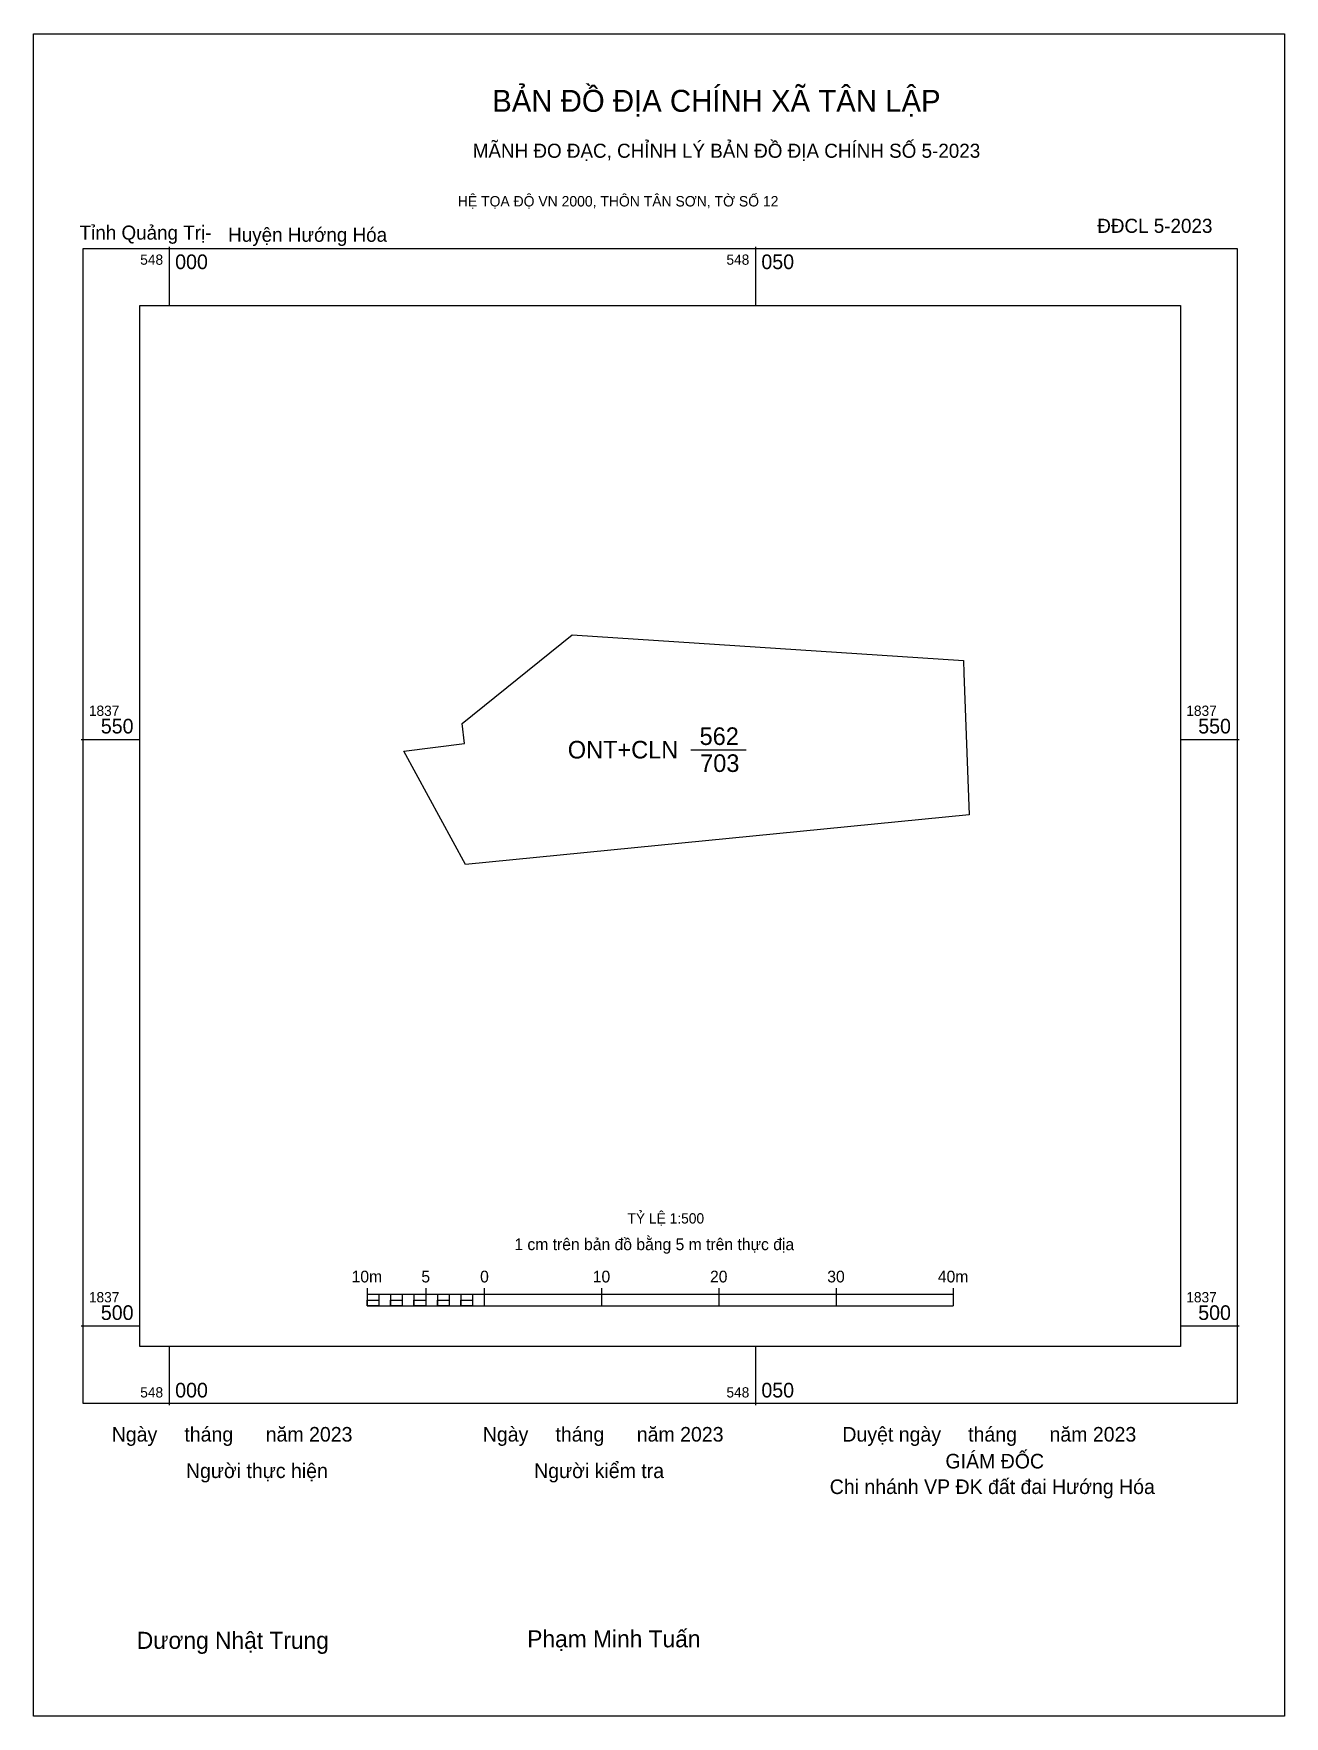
# Model space of a CAD drawing. Extents: x 547988 to 548095, y 1837467 to 1837610.
import ezdxf

# ---------------------------------------------------------------- set-up
doc = ezdxf.new("R2010")
doc.units = 0
for name, color, linetype in [('Level 10', 7, 'Continuous'), ('Level 13', 7, 'Continuous'), ('Level 15', 7, 'Continuous'), ('Level 6', 7, 'Continuous'), ('Level 62', 7, 'Continuous'), ('Level 63', 7, 'Continuous'), ('Level 9', 7, 'Continuous')]:
    doc.layers.add(name, color=color, linetype=linetype)

msp = doc.modelspace()

# ---------------------------------------------------------------- linework, layer by layer
at = {"layer": 'Level 10'}
msp.add_line((548044.49, 1837549.12), (548049.21, 1837549.12), dxfattribs=at)
msp.add_lwpolyline([(548067.78, 1837555.64), (548068.23, 1837543.56), (548025.27, 1837539.34), (548020, 1837549), (548025.18, 1837549.65), (548024.99, 1837551.34), (548034.37, 1837558.9), (548067.73, 1837556.72)], close=True, dxfattribs=at)
at = {"layer": 'Level 15'}
msp.add_lwpolyline([(547988.43, 1837610.16), (548095.11, 1837610.16), (548095.11, 1837466.71), (547988.43, 1837466.71)], close=True, dxfattribs=at)
at = {"layer": 'Level 62'}
msp.add_lwpolyline([(547997.49, 1837586.99), (548086.24, 1837586.99), (548086.24, 1837498.24), (547997.49, 1837498.24)], close=True, dxfattribs=at)
at = {"layer": 'Level 63'}
for p, q in [((548000, 1837591.99), (548000, 1837586.99)), ((548050, 1837591.99), (548050, 1837586.99)), ((547992.49, 1837550), (547997.49, 1837550)), ((548086.24, 1837550), (548091.24, 1837550)), ((548016.87, 1837503.2), (548016.87, 1837501.7)), ((548016.87, 1837502.7), (548066.87, 1837502.7)), ((548017.87, 1837502.7), (548017.87, 1837501.7)), ((548018.87, 1837502.7), (548018.87, 1837501.7)), ((548019.87, 1837502.7), (548019.87, 1837501.7)), ((548020.87, 1837502.7), (548020.87, 1837501.7)), ((548021.87, 1837503.2), (548021.87, 1837501.7)), ((548021.87, 1837502.7), (548021.87, 1837501.7)), ((548022.87, 1837502.7), (548022.87, 1837501.7)), ((548023.87, 1837502.7), (548023.87, 1837501.7)), ((548024.87, 1837502.7), (548024.87, 1837501.7)), ((548025.87, 1837502.7), (548025.87, 1837501.7)), ((548026.87, 1837503.2), (548026.87, 1837501.7)), ((548026.87, 1837502.7), (548026.87, 1837501.7)), ((548036.87, 1837503.2), (548036.87, 1837501.7)), ((548046.87, 1837503.2), (548046.87, 1837501.7)), ((548056.87, 1837503.2), (548056.87, 1837501.7)), ((548066.87, 1837503.2), (548066.87, 1837501.7)), ((548016.87, 1837501.7), (548066.87, 1837501.7)), ((547992.49, 1837500), (547997.49, 1837500)), ((548086.24, 1837500), (548091.24, 1837500)), ((548000, 1837498.24), (548000, 1837493.24)), ((548050, 1837498.24), (548050, 1837493.24))]:
    msp.add_line(p, q, dxfattribs=at)
for points in [[(547992.64, 1837591.84), (548091.09, 1837591.84), (548091.09, 1837493.39), (547992.64, 1837493.39)], [(548016.87, 1837502.2), (548017.87, 1837502.2), (548017.87, 1837501.7), (548016.87, 1837501.7)], [(548016.87, 1837502.2), (548017.87, 1837502.2), (548017.87, 1837501.7), (548016.87, 1837501.7)], [(548018.87, 1837502.2), (548019.87, 1837502.2), (548019.87, 1837501.7), (548018.87, 1837501.7)], [(548020.87, 1837502.2), (548021.87, 1837502.2), (548021.87, 1837501.7), (548020.87, 1837501.7)], [(548022.87, 1837502.2), (548023.87, 1837502.2), (548023.87, 1837501.7), (548022.87, 1837501.7)], [(548024.87, 1837502.2), (548025.87, 1837502.2), (548025.87, 1837501.7), (548024.87, 1837501.7)]]:
    msp.add_lwpolyline(points, close=True, dxfattribs=at)

# ---------------------------------------------------------------- texts
at = {"layer": 'Level 13'}
for s, p in [('ONT+CLN', (548033.99, 1837548.37)), ('562', (548045.23, 1837549.52)), ('703', (548045.28, 1837547.22))]:
    msp.add_text(s, height=1.5, dxfattribs=at).set_placement(p)
at = {"layer": 'Level 6'}
msp.add_text('TỶ LỆ 1:500', height=0.879, dxfattribs=at).set_placement((548039.08, 1837508.72))
at = {"layer": 'Level 63'}
for s, height, p in [('BẢN ĐỒ ĐỊA CHÍNH XÃ TÂN LẬP', 1.8718, (548027.54, 1837603.5)), ('MÃNH ĐO ĐẠC, CHỈNH LÝ BẢN ĐỒ ĐỊA CHÍNH SỐ 5-2023', 1.2011, (548025.88, 1837599.58)), ('HỆ TỌA ĐỘ VN 2000, THÔN TÂN SƠN, TỜ SỐ 12', 0.8891, (548024.61, 1837595.43)), ('548', 0.875, (547997.52, 1837590.46)), ('000', 1.25, (548000.5, 1837590.09)), ('548', 0.875, (548047.52, 1837590.46)), ('050', 1.25, (548050.5, 1837590.09)), ('1837', 0.875, (547993.14, 1837552)), ('1837', 0.875, (548086.74, 1837552)), ('550', 1.25, (547994.16, 1837550.5)), ('550', 1.25, (548087.76, 1837550.5)), ('D', 0.00501, (548052.89, 1837547.58)), ('D', 0.00501, (548052.89, 1837547.58)), ('D', 0.00501, (548052.89, 1837547.58)), ('D', 0.00501, (548052.89, 1837547.58)), ('D', 0.00501, (548052.89, 1837547.58)), ('D', 0.00501, (548052.89, 1837547.58)), ('D', 0.00501, (548060.98, 1837547.58)), ('D', 0.00501, (548060.98, 1837547.58)), ('D', 0.00501, (548060.98, 1837547.58)), ('D', 0.00501, (548060.98, 1837547.58)), ('D', 0.00501, (548060.98, 1837547.58)), ('D', 0.00501, (548060.98, 1837547.58)), ('1 cm trên bản đồ bằng 5 m trên thực địa', 1, (548029.43, 1837506.45)), ('10m', 1, (548015.55, 1837503.7)), ('5', 1, (548021.5, 1837503.7)), ('0', 1, (548026.51, 1837503.7)), ('10', 1, (548036.12, 1837503.7)), ('20', 1, (548046.12, 1837503.7)), ('30', 1, (548056.12, 1837503.7)), ('40m', 1, (548065.55, 1837503.7)), ('1837', 0.875, (547993.14, 1837502)), ('1837', 0.875, (548086.74, 1837502)), ('500', 1.25, (547994.16, 1837500.5)), ('500', 1.25, (548087.76, 1837500.5)), ('000', 1.25, (548000.5, 1837493.89)), ('050', 1.25, (548050.5, 1837493.89)), ('548', 0.875, (547997.52, 1837493.89)), ('548', 0.875, (548047.52, 1837493.89)), ('Ngày     tháng      năm 2023', 1.2442, (547995.09, 1837490.13)), ('Ngày     tháng      năm 2023', 1.2442, (548026.74, 1837490.13)), ('Duyệt ngày     tháng      năm 2023', 1.2442, (548057.41, 1837490.13)), ('GIÁM ĐỐC', 1.244, (548066.2, 1837487.84)), ('Người thực hiện', 1.2442, (548001.42, 1837487.02)), ('Người kiểm tra', 1.2442, (548031.12, 1837487.02)), ('Chi nhánh VP ĐK đất đai Hướng Hóa', 1.2442, (548056.33, 1837485.66)), ('Dương Nhật Trung', 1.4512, (547997.23, 1837472.46)), ('Phạm Minh Tuấn', 1.4512, (548030.53, 1837472.59))]:
    msp.add_text(s, height=height, dxfattribs=at).set_placement(p)
at = {"layer": 'Level 9'}
for s, p in [('ĐĐCL 5-2023', (548079.15, 1837593.18)), ('Tỉnh Quảng Trị-', (547992.35, 1837592.6)), ('Huyện Hướng Hóa', (548005.02, 1837592.42))]:
    msp.add_text(s, height=1.2011, dxfattribs=at).set_placement(p)

doc.saveas('drawing.dxf')
